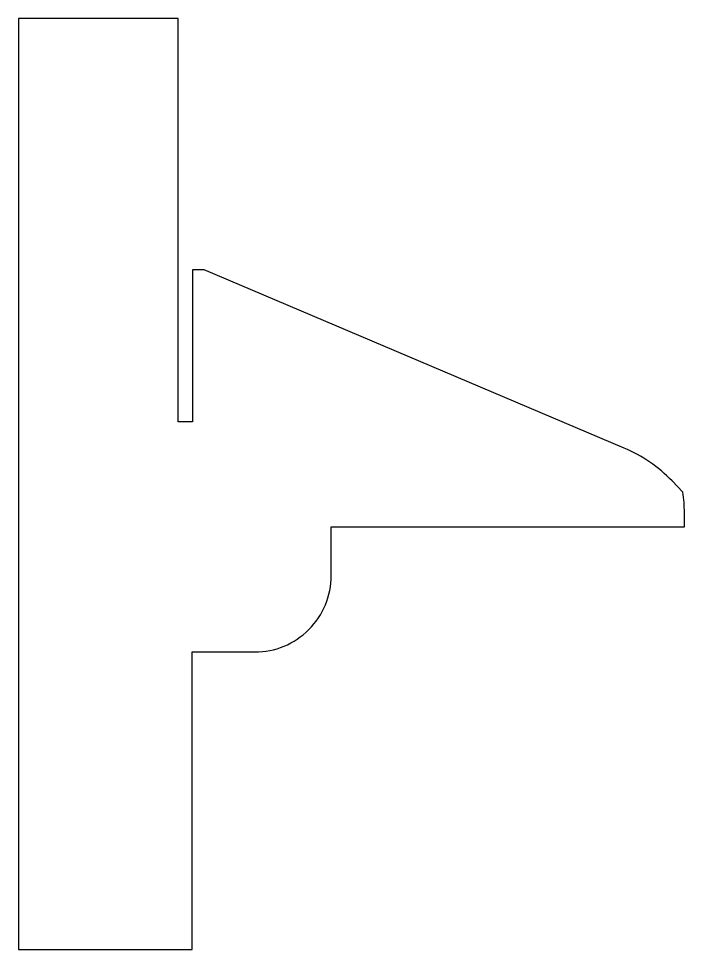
# Model space of a CAD drawing. Header units: millimetres. Extents: x -223 to 256, y -216 to 454.
import ezdxf

# ---------------------------------------------------------------- set-up
doc = ezdxf.new("R2010")
doc.units = ezdxf.units.MM
doc.layers.get('0').update_dxf_attribs({"linetype": 'CONTINUOUS'})

msp = doc.modelspace()

# ---------------------------------------------------------------- linework, layer by layer
msp.add_lwpolyline([(-53, -1.8, 0.414214), (2, 53.2), (2, 88.2), (256.18, 88.2), (256.18, 98.44, 0.035278), (255.14, 113.2), (247.35, 121.25, 0.100624), (212.86, 144.93), (-89.55, 273.2), (-97.9, 273.2), (-97.9, 163.89), (-108.1, 163.89), (-108.1, 453.89), (-223, 453.89), (-223, -215.75), (-98, -215.75), (-98, -1.8)], format="xyb", close=True)

doc.saveas('drawing.dxf')
